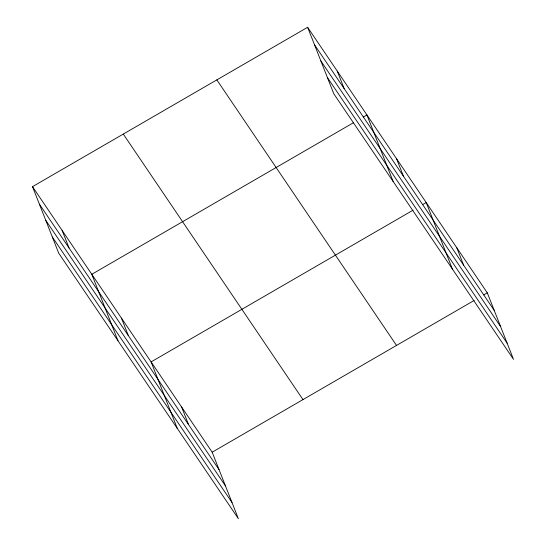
<?xml version="1.0" encoding="UTF-8"?>
<svg xmlns="http://www.w3.org/2000/svg" width="546" height="546" viewBox="0 0 546 546"><rect width="100%" height="100%" fill="white"/><g stroke="black" fill="none" stroke-linecap="round" stroke-linejoin="round"><path stroke-width="0.82" d="M32.501 186.657L212.182 452.197L238.377 518.7L58.702 253.16L32.501 186.657L307.623 27.3L487.298 292.84L513.499 359.343L333.818 93.803L307.623 27.3M353.74 122.563L91.796 274.283L117.997 340.793M363.254 117.049L366.919 114.926L393.113 181.436M413.029 210.19L151.092 361.909L177.286 428.419M422.549 204.675L426.208 202.552L452.409 269.062M212.182 452.197L474.119 300.471M483.64 294.956L487.298 292.84M314.516 44.799L494.191 310.333M320.884 60.968L500.559 326.508M327.45 77.634L507.125 343.168M216.83 79.887L396.512 345.427M123.294 134.07L302.969 399.604M39.394 204.156L219.069 469.69M45.768 220.325L225.443 485.865M52.327 236.991L232.009 502.525M456.756 247.693L463.65 265.192M396.56 158.743L403.453 176.235M337.271 71.117L344.164 88.609M181.634 407.057L188.527 424.549M121.444 318.1L128.337 335.592M62.148 230.473L69.042 247.966"/></g></svg>
